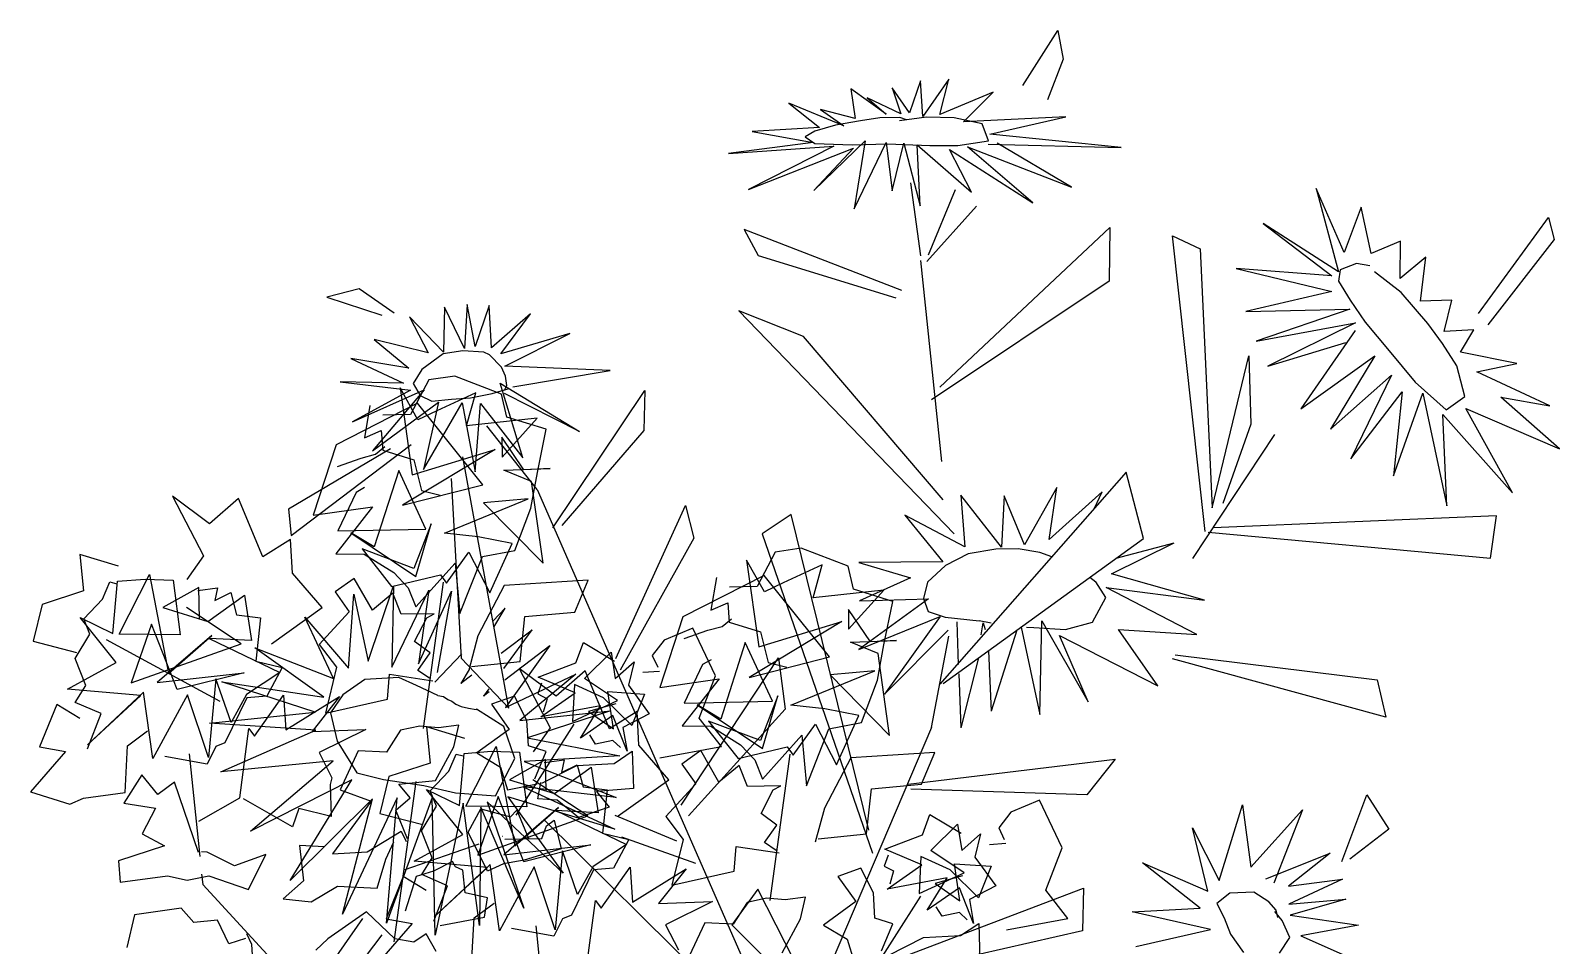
# Model space of a CAD drawing. Extents: x 83.79 to 84.7, y 88.08 to 89.17.
# Drawn here: x 83.844 to 84.619, y 88.701 to 89.166 of the extents above; entities that cross this region are included whole.
import ezdxf

# ---------------------------------------------------------------- set-up
doc = ezdxf.new("R2010")
doc.units = 0
doc.header["$LTSCALE"] = 0.02
doc.header["$MEASUREMENT"] = 0
doc.layers.get('0').update_dxf_attribs({"color": 3, "linetype": 'CONTINUOUS'})

msp = doc.modelspace()

# ---------------------------------------------------------------- linework, layer by layer
for p, q in [((84.34672, 89.1377), (84.36446, 89.16551)), ((84.36446, 89.16551), (84.36722, 89.15106)), ((84.36722, 89.15106), (84.35922, 89.13029)), ((84.29888, 89.05174), (84.31255, 89.08497)), ((84.32316, 89.07648), (84.29801, 89.04831)), ((84.57776, 89.02194), (84.61323, 89.0707)), ((84.61323, 89.0707), (84.61614, 89.05951)), ((84.28536, 89.03368), (84.20539, 89.06456)), ((84.30455, 88.98456), (84.39077, 89.06564)), ((84.43919, 88.91143), (84.42262, 89.06131)), ((84.43658, 89.05481), (84.44268, 88.92335)), ((84.61614, 89.05951), (84.58256, 89.01616)), ((84.21252, 89.05138), (84.28231, 89.02989)), ((84.29481, 89.04885), (84.30543, 88.947)), ((84.39048, 89.03838), (84.30048, 88.97824)), ((84.01027, 89.03458), (83.99384, 89.03025)), ((83.99384, 89.03025), (84.02161, 89.02122)), ((84.028, 89.02212), (84.01027, 89.03458)), ((84.23558, 89.0103), (84.2027, 89.02335)), ((84.2027, 89.02335), (84.31194, 88.91019)), ((84.30635, 88.92743), (84.23558, 89.0103)), ((84.44268, 88.92335), (84.46129, 89.00045)), ((84.10841, 88.91323), (84.15508, 88.98294)), ((84.15508, 88.98294), (84.1545, 88.96271)), ((84.1545, 88.96271), (84.11292, 88.9145)), ((84.47438, 88.96055), (84.4328, 88.8977)), ((84.46231, 88.96578), (84.44806, 88.92569)), ((84.02611, 88.95332), (83.97435, 88.9228)), ((83.97566, 88.90944), (84.03658, 88.95549)), ((84.3991, 88.94156), (84.30471, 88.83391)), ((84.40788, 88.90791), (84.3991, 88.94156)), ((83.91559, 88.9293), (83.93129, 88.89908)), ((83.93433, 88.91525), (83.91559, 88.9293)), ((84.10041, 88.93274), (84.22575, 88.64651)), ((83.94905, 88.92809), (83.93433, 88.91525)), ((83.96134, 88.89863), (83.94905, 88.92809)), ((83.97435, 88.9228), (83.97566, 88.90944)), ((84.1404, 88.84696), (84.17573, 88.92461)), ((84.17573, 88.92461), (84.17995, 88.90799)), ((84.26864, 88.75992), (84.22924, 88.92009)), ((84.58692, 88.91937), (84.44326, 88.91323)), ((83.97545, 88.90739), (83.96134, 88.89863)), ((83.9763, 88.89032), (83.97545, 88.90739)), ((84.17995, 88.90799), (84.14258, 88.841)), ((84.21455, 88.91016), (84.27053, 88.74818)), ((84.30635, 88.83427), (84.40788, 88.90791)), ((84.44065, 88.91106), (84.58386, 88.89788)), ((83.86863, 88.89968), (83.87046, 88.88125)), ((83.8881, 88.89379), (83.86863, 88.89968)), ((83.93129, 88.89908), (83.92277, 88.88699)), ((83.99151, 88.87279), (83.9763, 88.89032)), ((84.01688, 88.87155), (84.00769, 88.88757)), ((84.04279, 88.81155), (84.05301, 88.88576)), ((84.08373, 88.88397), (84.07035, 88.85843)), ((84.12632, 88.88669), (84.08373, 88.88397)), ((84.11962, 88.87052), (84.12632, 88.88669)), ((83.84953, 88.87445), (83.84491, 88.85571)), ((83.87046, 88.88125), (83.84953, 88.87445)), ((83.99808, 88.88077), (84.0052, 88.87064)), ((84.02722, 88.88009), (84.01688, 88.87155)), ((84.03142, 88.86944), (84.02722, 88.88009)), ((83.96572, 88.8545), (83.99151, 88.87279)), ((84.0052, 88.87064), (83.98999, 88.8541)), ((84.04821, 88.86966), (84.03142, 88.86944)), ((84.03829, 88.85569), (84.04444, 88.86762)), ((84.04444, 88.86762), (84.04821, 88.86966)), ((84.09176, 88.84544), (84.0942, 88.86825)), ((84.0942, 88.86825), (84.11962, 88.87052)), ((84.17936, 88.86236), (84.16488, 88.85632)), ((84.19092, 88.83819), (84.17936, 88.86236)), ((83.84491, 88.85571), (83.86681, 88.85012)), ((83.88188, 88.85671), (83.9396, 88.82529)), ((83.98999, 88.8541), (83.99869, 88.84254)), ((84.0462, 88.84979), (84.03829, 88.85569)), ((84.07035, 88.85843), (84.06573, 88.84106)), ((84.16488, 88.85632), (84.1588, 88.84846)), ((84.03999, 88.84088), (84.0462, 88.84979)), ((84.06719, 88.84287), (84.09176, 88.84544)), ((84.1588, 88.84846), (84.1616, 88.84257)), ((84.17355, 88.77256), (84.22284, 88.84732)), ((84.53079, 88.81716), (84.42262, 88.84678)), ((84.42393, 88.84894), (84.52643, 88.83612)), ((83.99869, 88.84254), (83.99309, 88.81934)), ((84.0246, 88.82637), (84.02558, 88.83899)), ((84.02558, 88.83899), (84.04748, 88.83574)), ((84.0459, 88.83695), (84.03999, 88.84088)), ((84.09132, 88.842), (84.10702, 88.81178)), ((84.11006, 88.82795), (84.09132, 88.842)), ((84.12478, 88.84079), (84.11006, 88.82795)), ((84.13707, 88.81133), (84.12478, 88.84079)), ((84.16245, 88.84045), (84.15405, 88.83985)), ((84.18265, 88.81673), (84.19092, 88.83819)), ((83.97186, 88.82841), (83.97308, 88.81073)), ((83.97308, 88.81073), (84.00021, 88.82766)), ((84.00021, 88.82766), (83.98628, 88.80998)), ((84.0889, 88.82796), (84.07722, 88.8238)), ((84.09523, 88.81549), (84.0889, 88.82796)), ((83.85683, 88.82368), (83.84807, 88.80222)), ((83.86851, 88.81658), (83.85683, 88.82368)), ((83.99309, 88.81934), (84.0246, 88.82637)), ((84.07722, 88.8238), (84.08629, 88.81096)), ((84.15118, 88.82009), (84.13707, 88.81133)), ((84.15203, 88.80302), (84.15118, 88.82009)), ((84.22618, 88.82132), (84.17718, 88.76714)), ((84.04103, 88.8127), (84.03123, 88.81058)), ((84.05046, 88.81187), (84.04103, 88.8127)), ((84.04436, 88.81238), (84.04619, 88.79395)), ((84.06383, 88.80649), (84.04436, 88.81238)), ((84.0608, 88.81322), (84.05046, 88.81187)), ((84.05824, 88.80219), (84.0608, 88.81322)), ((84.0898, 88.7675), (84.11926, 88.81375)), ((84.09602, 88.80265), (84.09523, 88.81549)), ((84.19384, 88.80237), (84.18265, 88.81673)), ((83.9496, 88.77628), (83.95422, 88.81149)), ((83.95422, 88.81149), (83.95714, 88.80763)), ((83.98628, 88.80998), (84.01359, 88.81096)), ((84.01359, 88.81096), (83.98987, 88.79925)), ((84.03123, 88.81058), (84.02406, 88.79955)), ((84.08629, 88.81096), (84.06992, 88.7991)), ((84.10702, 88.81178), (84.0985, 88.79969)), ((84.30048, 88.81192), (84.24247, 88.67594)), ((83.86133, 88.7998), (83.84357, 88.7794)), ((83.84807, 88.80222), (83.86133, 88.7998)), ((83.8915, 88.7791), (83.89272, 88.80267)), ((83.93317, 88.79337), (83.91165, 88.79736)), ((83.92404, 88.79872), (83.92941, 88.74648)), ((83.98987, 88.79925), (83.99638, 88.78648)), ((84.00976, 88.80015), (84.00052, 88.78044)), ((84.02406, 88.79955), (84.00976, 88.80015)), ((84.04888, 88.78504), (84.05824, 88.80219)), ((84.06992, 88.7991), (84.08185, 88.79192)), ((84.10502, 88.79978), (84.09602, 88.80265)), ((84.09931, 88.78603), (84.10502, 88.79978)), ((84.13945, 88.79373), (84.14864, 88.79993)), ((84.14864, 88.79993), (84.14925, 88.78104)), ((84.16724, 88.78549), (84.15203, 88.80302)), ((84.16269, 88.79663), (84.19384, 88.80237)), ((84.19261, 88.78425), (84.18342, 88.80027)), ((84.21852, 88.72425), (84.22874, 88.79846)), ((84.25946, 88.79667), (84.24608, 88.77113)), ((84.30205, 88.79939), (84.25946, 88.79667)), ((84.29535, 88.78322), (84.30205, 88.79939)), ((84.04619, 88.79395), (84.02526, 88.78715)), ((84.08185, 88.79192), (84.08544, 88.78036)), ((84.10277, 88.78368), (84.1206, 88.79275)), ((84.1206, 88.79275), (84.13945, 88.79373)), ((84.17381, 88.79347), (84.18093, 88.78334)), ((84.20295, 88.79279), (84.19261, 88.78425)), ((84.20715, 88.78214), (84.20295, 88.79279)), ((84.28856, 88.78321), (84.39354, 88.79585)), ((83.90002, 88.78792), (83.89083, 88.77364)), ((83.90811, 88.77802), (83.90002, 88.78792)), ((83.91663, 88.78421), (83.90811, 88.77802)), ((83.92873, 88.74855), (83.91663, 88.78421)), ((83.99638, 88.78648), (83.99547, 88.78316)), ((83.99547, 88.78316), (83.99595, 88.76684)), ((84.02526, 88.78715), (84.02064, 88.76841)), ((84.02787, 88.70323), (84.03908, 88.78464)), ((84.03038, 88.78331), (84.04888, 88.78504)), ((84.0361, 88.77628), (84.03038, 88.78331)), ((84.08544, 88.78036), (84.1004, 88.78338)), ((84.10077, 88.77575), (84.10223, 88.78414)), ((84.14925, 88.78104), (84.13057, 88.77945)), ((84.14145, 88.7672), (84.16724, 88.78549)), ((84.18093, 88.78334), (84.16572, 88.7668)), ((84.22394, 88.78236), (84.20715, 88.78214)), ((84.22016, 88.78032), (84.22394, 88.78236)), ((84.26993, 88.78095), (84.29535, 88.78322)), ((83.84357, 88.7794), (83.86352, 88.77306)), ((83.86352, 88.77306), (83.87046, 88.77623)), ((83.87046, 88.77623), (83.8915, 88.7791)), ((83.89083, 88.77364), (83.9069, 88.77107)), ((83.92892, 88.76457), (83.9496, 88.77628)), ((83.97643, 88.76162), (83.95155, 88.77575)), ((84.01627, 88.77462), (83.99662, 88.74787)), ((84.00052, 88.78044), (84.01627, 88.77462)), ((84.0288, 88.77008), (84.0361, 88.77628)), ((84.11056, 88.77515), (84.10077, 88.77575)), ((84.12145, 88.76631), (84.11056, 88.77515)), ((84.13057, 88.77945), (84.1369, 88.7716)), ((84.21402, 88.76839), (84.22016, 88.78032)), ((84.26749, 88.75814), (84.26993, 88.78095)), ((84.37914, 88.77779), (84.28987, 88.78068)), ((84.35509, 88.77506), (84.34061, 88.76902)), ((84.36665, 88.75089), (84.35509, 88.77506)), ((84.5084, 88.74402), (84.5212, 88.77779)), ((84.5212, 88.77779), (84.53225, 88.76046)), ((83.9069, 88.77107), (83.90014, 88.758)), ((83.97953, 88.77084), (83.97643, 88.76162)), ((83.99595, 88.76684), (83.97953, 88.77084)), ((84.02064, 88.76841), (84.04254, 88.76282)), ((84.03464, 88.75558), (84.0288, 88.77008)), ((84.06554, 88.75883), (84.07187, 88.77069)), ((84.07187, 88.77069), (84.08696, 88.76668)), ((84.08696, 88.76668), (84.09012, 88.77008)), ((84.09012, 88.77008), (84.09626, 88.75535)), ((84.1369, 88.7716), (84.12145, 88.76631)), ((84.17122, 88.75432), (84.13996, 88.76732)), ((84.16572, 88.7668), (84.17442, 88.75524)), ((84.22193, 88.76249), (84.21402, 88.76839)), ((84.24608, 88.77113), (84.24146, 88.75376)), ((84.34061, 88.76902), (84.33453, 88.76116)), ((83.90014, 88.758), (83.91152, 88.75195)), ((84.01432, 88.74893), (84.03142, 88.75936)), ((84.03142, 88.75936), (84.03403, 88.75422)), ((84.07522, 88.73918), (84.06554, 88.75883)), ((84.10283, 88.75565), (84.10521, 88.76215)), ((84.10419, 88.76497), (84.21731, 88.65319)), ((84.10521, 88.76215), (84.10904, 88.76495)), ((84.10904, 88.76495), (84.11269, 88.75037)), ((84.21572, 88.75358), (84.22193, 88.76249)), ((84.24292, 88.75557), (84.26749, 88.75814)), ((84.33453, 88.76116), (84.33733, 88.75527)), ((84.53225, 88.76046), (84.51247, 88.74529)), ((83.91152, 88.75195), (83.8881, 88.7444)), ((83.97995, 88.7521), (83.98202, 88.7342)), ((83.99261, 88.75142), (83.97995, 88.7521)), ((84.02375, 88.74515), (84.02783, 88.75407)), ((84.0709, 88.75274), (84.03276, 88.73956)), ((84.08292, 88.75689), (84.08306, 88.75694)), ((84.0841, 88.75543), (84.10283, 88.75565)), ((84.11269, 88.75037), (84.09383, 88.74477)), ((84.18096, 88.74294), (84.14345, 88.75631)), ((84.17442, 88.75524), (84.16882, 88.73205)), ((84.20033, 88.73907), (84.20131, 88.75169)), ((84.20131, 88.75169), (84.22321, 88.74844)), ((84.22163, 88.74965), (84.21572, 88.75358)), ((84.33818, 88.75315), (84.32978, 88.75255)), ((84.35838, 88.72943), (84.36665, 88.75089)), ((83.8881, 88.7444), (83.88901, 88.73352)), ((83.93305, 88.7487), (83.93025, 88.74893)), ((83.94704, 88.74175), (83.93305, 88.7487)), ((83.96286, 88.74757), (83.94704, 88.74175)), ((83.95404, 88.72989), (83.96286, 88.74757)), ((83.99662, 88.74787), (84.01432, 88.74893)), ((84.01931, 88.73042), (84.02375, 88.74515)), ((84.05751, 88.74409), (84.04796, 88.73911)), ((84.05897, 88.74137), (84.05751, 88.74409)), ((84.08331, 88.74289), (84.07522, 88.73918)), ((84.09383, 88.74477), (84.08331, 88.74289)), ((83.88901, 88.73352), (83.91298, 88.73669)), ((83.91298, 88.73669), (83.92295, 88.73457)), ((83.92295, 88.73457), (83.93403, 88.73684)), ((83.93032, 88.73765), (83.93086, 88.73238)), ((83.93403, 88.73684), (83.95404, 88.72989)), ((84.03256, 88.73638), (84.0238, 88.71492)), ((84.04424, 88.72928), (84.03256, 88.73638)), ((84.03902, 88.73646), (84.03349, 88.71878)), ((84.04796, 88.73911), (84.03902, 88.73646)), ((84.06269, 88.73956), (84.05897, 88.74137)), ((84.06396, 88.72808), (84.06269, 88.73956)), ((84.14759, 88.74111), (84.14881, 88.72343)), ((84.14881, 88.72343), (84.17594, 88.74036)), ((84.17594, 88.74036), (84.16201, 88.72268)), ((84.16882, 88.73205), (84.20033, 88.73907)), ((84.26463, 88.74066), (84.25295, 88.7365)), ((84.25295, 88.7365), (84.26202, 88.72366)), ((84.27096, 88.72819), (84.26463, 88.74066)), ((83.93086, 88.73238), (84.02004, 88.63537)), ((83.98202, 88.7342), (83.97162, 88.72513)), ((83.98592, 88.72354), (83.99924, 88.73148)), ((83.99924, 88.73148), (84.01931, 88.73042)), ((84.07528, 88.72558), (84.06396, 88.72808)), ((84.21237, 88.72994), (84.19914, 88.71188)), ((84.24887, 88.65843), (84.21237, 88.72994)), ((84.24436, 88.67992), (84.37754, 88.73048)), ((84.27175, 88.71535), (84.27096, 88.72819)), ((84.36957, 88.71507), (84.35838, 88.72943)), ((83.91997, 88.7203), (83.89625, 88.71705)), ((83.92642, 88.71304), (83.91997, 88.7203)), ((83.97162, 88.72513), (83.98592, 88.72354)), ((84.07376, 88.71576), (84.07528, 88.72558)), ((84.12533, 88.68898), (84.12995, 88.72419)), ((84.12995, 88.72419), (84.13287, 88.72033)), ((84.16201, 88.72268), (84.18932, 88.72366)), ((84.18932, 88.72366), (84.1656, 88.71195)), ((84.20696, 88.72328), (84.19979, 88.71225)), ((84.21676, 88.7254), (84.20696, 88.72328)), ((84.22619, 88.72457), (84.21676, 88.7254)), ((84.23653, 88.72593), (84.22619, 88.72457)), ((84.23397, 88.71489), (84.23653, 88.72593)), ((84.26202, 88.72366), (84.24565, 88.7118)), ((84.26552, 88.6802), (84.29499, 88.72645)), ((83.89625, 88.71705), (83.89242, 88.70035)), ((83.93834, 88.71433), (83.92642, 88.71304)), ((83.94412, 88.70231), (83.93834, 88.71433)), ((83.97217, 88.65771), (84.01201, 88.71513)), ((84.01384, 88.71848), (83.99437, 88.70473)), ((84.02832, 88.70481), (84.01384, 88.71848)), ((84.03706, 88.7125), (84.0193, 88.69211)), ((84.0238, 88.71492), (84.03706, 88.7125)), ((84.05125, 88.71153), (84.07376, 88.71576)), ((84.06723, 88.6918), (84.06845, 88.71537)), ((84.09977, 88.71142), (84.10514, 88.65918)), ((84.1656, 88.71195), (84.17211, 88.69918)), ((84.18549, 88.71285), (84.17624, 88.69314)), ((84.19979, 88.71225), (84.18549, 88.71285)), ((84.19914, 88.71188), (84.24538, 88.66583)), ((84.22461, 88.69774), (84.23397, 88.71489)), ((84.24565, 88.7118), (84.25758, 88.70462)), ((84.28075, 88.71248), (84.27175, 88.71535)), ((84.27503, 88.69873), (84.28075, 88.71248)), ((84.31518, 88.70643), (84.32437, 88.71263)), ((84.32437, 88.71263), (84.32498, 88.69374)), ((84.33842, 88.70933), (84.36957, 88.71507)), ((83.95258, 88.70503), (83.94412, 88.70231)), ((83.95574, 88.70186), (83.95331, 88.70738)), ((84.02161, 88.70682), (83.98308, 88.65608)), ((83.99437, 88.70473), (83.98829, 88.69899)), ((84.03799, 88.70307), (84.02832, 88.70481)), ((84.04413, 88.70738), (84.03799, 88.70307)), ((84.04918, 88.69839), (84.04413, 88.70738)), ((84.1089, 88.70607), (84.08738, 88.71006)), ((84.37696, 88.70881), (84.24872, 88.67974)), ((84.25758, 88.70462), (84.26117, 88.69306)), ((84.2785, 88.69638), (84.29633, 88.70545)), ((84.29633, 88.70545), (84.31518, 88.70643)), ((83.95659, 88.68849), (83.95574, 88.70186))]:
    msp.add_line(p, q)
at = {"color": 6, "linetype": 'Continuous'}
for p, q in [((84.29478, 89.14007), (84.2893, 89.12379)), ((84.29596, 89.12192), (84.29478, 89.14007)), ((84.30918, 89.14087), (84.29596, 89.12192)), ((84.30456, 89.12285), (84.30918, 89.14087)), ((84.27747, 89.12312), (84.25942, 89.13594)), ((84.25942, 89.13594), (84.26178, 89.12085)), ((84.28478, 89.12326), (84.2678, 89.1314)), ((84.2678, 89.1314), (84.27747, 89.12312)), ((84.2893, 89.12379), (84.28038, 89.13647)), ((84.28038, 89.13647), (84.28478, 89.12326)), ((84.33175, 89.13433), (84.30456, 89.12285)), ((84.3167, 89.11925), (84.33175, 89.13433)), ((84.25598, 89.11711), (84.22803, 89.1286)), ((84.22803, 89.1286), (84.24362, 89.11631)), ((84.26178, 89.12085), (84.24416, 89.12539)), ((84.24416, 89.12539), (84.25598, 89.11711)), ((84.24362, 89.11631), (84.20944, 89.11431)), ((84.3685, 89.12179), (84.3167, 89.11925)), ((84.32992, 89.11298), (84.3685, 89.12179)), ((84.24039, 89.10871), (84.19751, 89.10323)), ((84.19751, 89.10323), (84.25082, 89.10684)), ((84.25082, 89.10684), (84.20761, 89.08495)), ((84.20944, 89.11431), (84.24039, 89.10871)), ((84.24072, 89.08441), (84.26683, 89.10951)), ((84.26683, 89.10951), (84.26124, 89.07507)), ((84.26124, 89.07507), (84.27747, 89.10871)), ((84.27747, 89.10871), (84.28048, 89.08428)), ((84.28048, 89.08428), (84.28639, 89.10831)), ((84.28639, 89.10831), (84.29467, 89.07667)), ((84.29467, 89.07667), (84.29316, 89.1075)), ((84.29316, 89.1075), (84.32068, 89.08348)), ((84.32906, 89.10791), (84.39666, 89.10617)), ((84.39666, 89.10617), (84.32992, 89.11298)), ((84.37141, 89.08615), (84.33368, 89.10844)), ((84.20761, 89.08495), (84.26092, 89.1059)), ((84.26092, 89.1059), (84.24072, 89.08441)), ((84.32068, 89.08348), (84.3095, 89.1051)), ((84.3095, 89.1051), (84.35174, 89.07814)), ((84.35174, 89.07814), (84.31874, 89.10657)), ((84.31874, 89.10657), (84.37141, 89.08615)), ((84.50962, 89.05291), (84.49543, 89.08535)), ((84.49543, 89.08535), (84.50672, 89.04317)), ((84.51822, 89.07587), (84.50962, 89.05291)), ((84.52327, 89.05238), (84.51822, 89.07587)), ((84.50672, 89.04317), (84.46867, 89.06759)), ((84.46867, 89.06759), (84.50338, 89.04116)), ((84.53831, 89.05865), (84.52327, 89.05238)), ((84.53799, 89.0397), (84.53831, 89.05865)), ((84.50338, 89.04116), (84.45491, 89.0449)), ((84.45491, 89.0449), (84.50349, 89.03316)), ((84.5511, 89.05051), (84.53799, 89.0397)), ((84.54842, 89.02822), (84.5511, 89.05051)), ((84.50349, 89.03316), (84.45986, 89.02301)), ((84.0535, 89.02515), (84.05296, 89.00232)), ((84.0636, 89.00419), (84.0535, 89.02515)), ((84.06489, 89.02661), (84.0636, 89.00419)), ((84.06908, 89.00526), (84.06489, 89.02661)), ((84.07607, 89.02608), (84.06908, 89.00526)), ((84.07736, 89.00459), (84.07607, 89.02608)), ((84.09713, 89.02181), (84.07736, 89.00459)), ((84.08208, 89.00152), (84.09713, 89.02181)), ((84.45986, 89.02301), (84.51252, 89.02421)), ((84.51252, 89.02421), (84.46512, 89.00793)), ((84.56422, 89.02875), (84.54842, 89.02822)), ((84.56045, 89.01287), (84.56422, 89.02875)), ((84.05296, 89.00232), (84.03576, 89.02034)), ((84.03576, 89.02034), (84.04522, 89.00205)), ((84.46512, 89.00793), (84.51542, 89.01727)), ((84.51542, 89.01727), (84.47093, 88.99525)), ((84.57539, 89.01367), (84.56045, 89.01287)), ((84.04522, 89.00205), (84.01781, 89.00873)), ((84.01781, 89.00873), (84.03544, 88.99418)), ((84.11701, 89.01193), (84.08208, 89.00152)), ((84.08413, 88.99525), (84.11701, 89.01193)), ((84.47093, 88.99525), (84.51048, 89.00726)), ((84.51531, 89.0134), (84.48769, 88.97362)), ((84.03544, 88.99418), (84.00599, 88.99912)), ((84.00599, 88.99912), (84.03275, 88.9867)), ((84.48769, 88.97362), (84.5252, 89.00059)), ((84.5252, 89.00059), (84.50274, 88.96334)), ((84.59721, 88.99671), (84.56862, 89.00232)), ((84.13743, 88.99311), (84.08413, 88.99525)), ((84.0881, 88.98483), (84.13743, 88.99311)), ((84.50274, 88.96334), (84.53359, 88.99071)), ((84.5769, 88.99244), (84.59721, 88.99671)), ((84.61387, 88.97509), (84.5769, 88.99244)), ((84.03275, 88.9867), (84.00051, 88.98737)), ((84.00051, 88.98737), (84.03619, 88.9831)), ((84.00685, 88.96708), (84.04318, 88.98323)), ((84.03619, 88.9831), (84.00685, 88.96708)), ((84.04318, 88.98323), (84.01696, 88.95226)), ((84.09315, 88.94879), (84.08165, 88.9867)), ((84.08165, 88.9867), (84.12196, 88.96214)), ((84.01696, 88.95226), (84.05038, 88.97709)), ((84.05038, 88.97709), (84.04275, 88.94292)), ((84.04275, 88.94292), (84.06242, 88.97669)), ((84.06242, 88.97669), (84.06908, 88.94172)), ((84.06908, 88.94172), (84.07166, 88.97629)), ((84.07166, 88.97629), (84.09315, 88.94879)), ((84.12196, 88.96214), (84.08391, 88.98136)), ((84.51306, 88.94826), (84.53907, 88.9823)), ((84.53907, 88.9823), (84.53466, 88.93958)), ((84.53466, 88.93958), (84.5496, 88.9815)), ((84.5496, 88.9815), (84.56174, 88.9245)), ((84.61881, 88.95333), (84.58915, 88.9795)), ((84.58915, 88.9795), (84.61387, 88.97509)), ((84.56174, 88.9245), (84.5597, 88.97069)), ((84.5597, 88.97069), (84.59506, 88.93104)), ((84.59506, 88.93104), (84.57142, 88.97376)), ((84.57142, 88.97376), (84.61881, 88.95333)), ((84.10041, 88.93274), (84.07497, 88.96506)), ((84.33583, 88.90354), (84.3153, 88.92984)), ((84.3153, 88.92984), (84.31724, 88.90368)), ((84.33723, 88.92957), (84.33583, 88.90354)), ((84.34755, 88.90461), (84.33723, 88.92957)), ((84.36399, 88.93371), (84.34755, 88.90461)), ((84.36012, 88.90728), (84.36399, 88.93371)), ((84.38688, 88.93158), (84.36012, 88.90728)), ((84.38299, 88.92318), (84.38688, 88.93158)), ((84.31724, 88.90368), (84.28682, 88.91969)), ((84.28682, 88.91969), (84.30617, 88.89607)), ((84.39161, 88.88993), (84.42353, 88.90568)), ((84.39402, 88.89786), (84.42353, 88.90568)), ((84.30617, 88.89607), (84.26361, 88.89567)), ((84.26361, 88.89567), (84.28973, 88.88793)), ((84.43879, 88.87658), (84.39161, 88.88993)), ((84.01477, 88.84569), (84.02757, 88.8838)), ((84.02757, 88.8838), (84.0267, 88.84262)), ((84.28973, 88.88793), (84.26382, 88.87618)), ((84.43503, 88.85909), (84.38892, 88.88299)), ((84.38892, 88.88299), (84.43879, 88.87658)), ((84.00474, 88.84208), (84.0075, 88.87964)), ((84.0075, 88.87964), (84.01477, 88.84569)), ((84.0267, 88.84262), (84.0456, 88.88163)), ((84.0456, 88.88163), (84.04022, 88.84425)), ((84.04022, 88.84425), (84.05708, 88.88109)), ((84.05708, 88.88109), (84.04981, 88.83991)), ((84.29897, 88.87725), (84.26361, 88.85162)), ((84.26382, 88.87618), (84.29897, 88.87725)), ((83.99718, 88.83685), (83.98264, 88.86791)), ((83.98264, 88.86791), (84.00474, 88.84208)), ((84.07809, 88.86611), (84.08427, 88.8726)), ((84.07851, 88.86281), (84.08427, 88.8726)), ((84.26361, 88.85162), (84.30477, 88.8683)), ((84.30477, 88.8683), (84.27661, 88.82893)), ((84.08225, 88.84977), (84.09794, 88.86159)), ((84.08358, 88.84197), (84.09794, 88.86159)), ((84.27661, 88.82893), (84.30886, 88.86136)), ((84.3437, 88.86136), (84.33067, 88.82025)), ((84.34584, 88.86291), (84.35528, 88.81852)), ((84.35528, 88.81852), (84.35636, 88.86604)), ((84.35636, 88.86604), (84.37979, 88.82506)), ((84.37979, 88.82506), (84.36528, 88.85869)), ((84.36528, 88.85869), (84.41526, 88.8332)), ((84.41526, 88.8332), (84.39516, 88.86176)), ((84.39516, 88.86176), (84.43503, 88.85909)), ((83.99224, 88.82746), (83.95734, 88.85237)), ((83.95734, 88.85237), (83.99718, 88.83685)), ((84.08413, 88.8362), (84.10681, 88.85364)), ((84.10681, 88.85364), (84.08442, 88.82222)), ((84.30048, 88.81192), (84.30921, 88.85834)), ((84.32934, 88.85095), (84.33067, 88.82025)), ((84.32426, 88.84726), (84.3153, 88.81184)), ((84.06591, 88.84141), (84.06174, 88.83432)), ((84.06739, 88.83858), (84.06174, 88.83432)), ((84.08442, 88.82222), (84.12004, 88.83901)), ((84.12004, 88.83901), (84.09169, 88.81554)), ((84.31432, 88.83917), (84.3153, 88.81184)), ((83.98787, 88.81969), (83.94062, 88.83522)), ((83.94062, 88.83522), (83.99224, 88.82746)), ((84.07617, 88.83008), (84.07322, 88.82782)), ((84.09169, 88.81554), (84.13763, 88.82041)), ((84.13763, 88.82041), (84.09561, 88.80669)), ((83.93422, 88.81427), (83.98787, 88.81969)), ((83.98817, 88.81066), (83.93422, 88.81427)), ((83.94004, 88.78953), (83.98817, 88.81066)), ((84.09561, 88.80669), (84.14243, 88.79766)), ((84.14243, 88.79766), (84.09387, 88.79477)), ((83.99703, 88.79513), (83.94004, 88.78953)), ((83.95516, 88.75937), (83.99703, 88.79513)), ((84.09387, 88.79477), (84.14054, 88.77653)), ((84.00649, 88.78538), (83.95516, 88.75937)), ((84.14054, 88.77653), (84.09343, 88.78195)), ((84.09343, 88.78195), (84.13982, 88.76046)), ((84.02946, 88.77635), (84.00169, 88.7173)), ((84.00169, 88.7173), (84.01696, 88.77581)), ((84.0472, 88.77653), (84.02408, 88.71278)), ((84.02408, 88.71278), (84.02946, 88.77635)), ((84.04865, 88.70664), (84.0472, 88.77653)), ((84.0629, 88.77364), (84.04865, 88.70664)), ((84.07119, 88.71152), (84.0629, 88.77364)), ((84.11364, 88.73807), (84.07511, 88.77436)), ((84.07511, 88.77436), (84.09372, 88.72037)), ((84.13982, 88.76046), (84.08558, 88.77689)), ((84.08558, 88.77689), (84.11364, 88.73807)), ((84.07192, 88.77165), (84.07119, 88.71152)), ((84.09372, 88.72037), (84.07192, 88.77165)), ((84.44632, 88.73445), (84.45809, 88.77274)), ((84.45809, 88.77274), (84.46231, 88.74114)), ((84.46231, 88.74114), (84.48848, 88.77021)), ((84.48848, 88.77021), (84.47394, 88.73301)), ((84.4405, 88.72904), (84.4328, 88.76118)), ((84.4328, 88.76118), (84.44632, 88.73445)), ((84.43658, 88.72037), (84.40735, 88.7433)), ((84.40735, 88.7433), (84.4405, 88.72904)), ((84.46987, 88.73518), (84.50259, 88.74818)), ((84.50259, 88.74818), (84.48136, 88.73157)), ((84.48136, 88.73157), (84.50884, 88.735)), ((84.50884, 88.735), (84.48165, 88.72235)), ((84.40212, 88.71856), (84.43658, 88.72037)), ((84.48165, 88.72235), (84.51058, 88.72488)), ((84.51058, 88.72488), (84.48223, 88.71676)), ((84.44196, 88.70953), (84.40212, 88.71856)), ((84.48223, 88.71676), (84.51698, 88.7117)), ((84.51698, 88.7117), (84.48761, 88.70628)), ((84.40401, 88.70087), (84.44196, 88.70953)), ((84.48761, 88.70628), (84.51785, 88.69292))]:
    msp.add_line(p, q, dxfattribs=at)
at = {"color": 2, "linetype": 'Continuous'}
for p, q in [((84.24125, 89.11445), (84.23631, 89.11164)), ((84.25168, 89.11752), (84.24125, 89.11445)), ((84.26436, 89.11965), (84.25168, 89.11752)), ((84.27425, 89.12125), (84.26436, 89.11965)), ((84.28435, 89.12139), (84.27425, 89.12125)), ((84.29789, 89.12152), (84.28424, 89.11979)), ((84.28768, 89.12019), (84.28435, 89.12139)), ((84.31197, 89.12125), (84.29789, 89.12152)), ((84.32616, 89.11818), (84.31197, 89.12125)), ((84.32928, 89.10964), (84.32616, 89.11818)), ((84.23631, 89.11164), (84.24125, 89.10817)), ((84.24125, 89.10817), (84.26017, 89.1075)), ((84.26017, 89.1075), (84.27812, 89.10804)), ((84.27812, 89.10804), (84.29961, 89.10724)), ((84.29961, 89.10724), (84.31369, 89.10724)), ((84.31369, 89.10724), (84.32928, 89.10964)), ((84.51585, 89.0473), (84.50758, 89.0441)), ((84.52273, 89.0461), (84.51585, 89.0473)), ((84.50758, 89.0441), (84.50682, 89.03836)), ((84.50682, 89.03836), (84.51263, 89.02875)), ((84.53853, 89.03262), (84.52509, 89.04317)), ((84.51263, 89.02875), (84.52026, 89.01767)), ((84.52026, 89.01767), (84.53251, 89.00299)), ((84.55959, 89.00686), (84.55207, 89.01687)), ((84.56679, 88.99551), (84.55959, 89.00686)), ((84.05274, 89.00152), (84.04189, 88.99351)), ((84.06274, 89.00299), (84.05274, 89.00152)), ((84.07338, 89.00232), (84.06274, 89.00299)), ((84.0823, 88.99471), (84.07628, 89.00099)), ((84.53251, 89.00299), (84.54562, 88.9871)), ((84.04189, 88.99351), (84.03759, 88.98644)), ((84.57088, 88.9799), (84.56679, 88.99551)), ((84.03759, 88.98644), (84.04114, 88.98043)), ((84.07757, 88.98136), (84.08617, 88.9839)), ((84.08391, 88.9831), (84.08499, 88.9855)), ((84.08499, 88.9855), (84.08434, 88.99017)), ((84.54562, 88.9871), (84.56131, 88.97309)), ((84.04114, 88.98043), (84.04705, 88.97749)), ((84.04705, 88.97749), (84.05704, 88.97856)), ((84.05704, 88.97856), (84.06661, 88.97923)), ((84.06661, 88.97923), (84.07757, 88.98136)), ((84.56131, 88.97309), (84.57088, 88.9799)), ((84.31896, 88.90007), (84.30757, 88.8942)), ((84.33304, 88.90248), (84.31896, 88.90007)), ((84.34443, 88.90261), (84.33304, 88.90248)), ((84.35528, 88.90074), (84.34443, 88.90261)), ((84.36136, 88.89852), (84.35528, 88.90074)), ((84.30757, 88.8942), (84.29832, 88.88579)), ((84.29832, 88.88579), (84.29628, 88.87738)), ((84.38882, 88.87792), (84.38366, 88.88592)), ((84.29628, 88.87738), (84.29865, 88.87084)), ((84.38205, 88.8655), (84.38882, 88.87792)), ((84.29865, 88.87084), (84.30735, 88.8679)), ((84.30735, 88.8679), (84.32455, 88.86604)), ((84.34852, 88.86296), (84.35238, 88.8627)), ((84.35238, 88.8627), (84.3684, 88.86163)), ((84.3684, 88.86163), (84.38205, 88.8655)), ((84.01309, 88.83632), (84.00191, 88.82857)), ((84.03028, 88.83738), (84.01309, 88.83632)), ((84.03931, 88.83338), (84.03028, 88.83738)), ((84.00191, 88.82857), (83.99567, 88.8195)), ((84.05005, 88.82831), (84.03931, 88.83338)), ((84.05005, 88.82831), (84.05299, 88.82771)), ((84.05299, 88.82771), (84.05507, 88.82624)), ((84.05507, 88.82624), (84.05714, 88.82529)), ((84.05714, 88.82529), (84.05919, 88.82378)), ((84.05919, 88.82378), (84.06197, 88.82267)), ((84.06197, 88.82267), (84.06571, 88.82184)), ((84.06571, 88.82184), (84.06958, 88.82108)), ((84.06958, 88.82108), (84.06962, 88.82137)), ((84.08359, 88.81256), (84.06962, 88.82137)), ((83.99567, 88.8195), (83.99911, 88.80508)), ((84.08918, 88.79627), (84.08359, 88.81256)), ((83.99911, 88.80508), (84.009, 88.78906)), ((84.009, 88.78906), (84.02254, 88.78559)), ((84.07929, 88.77732), (84.08918, 88.79627)), ((84.02254, 88.78559), (84.04296, 88.78266)), ((84.04296, 88.78266), (84.05908, 88.77892)), ((84.05908, 88.77892), (84.07929, 88.77732)), ((84.4517, 88.72795), (84.44515, 88.72272)), ((84.46391, 88.72849), (84.4517, 88.72795)), ((84.47147, 88.72362), (84.46391, 88.72849)), ((84.44515, 88.72272), (84.44879, 88.71549)), ((84.47525, 88.71929), (84.47147, 88.72362)), ((84.47598, 88.71567), (84.47525, 88.71929)), ((84.44879, 88.71549), (84.45199, 88.70719)), ((84.4783, 88.71405), (84.47452, 88.71874)), ((84.48208, 88.70556), (84.4783, 88.71405)), ((84.45199, 88.70719), (84.45868, 88.6978)), ((84.47685, 88.69761), (84.48208, 88.70556))]:
    msp.add_line(p, q, dxfattribs=at)
at = {"color": 86, "linetype": 'Continuous'}
for p, q in [((84.29496, 89.0512), (84.28987, 89.08822)), ((84.20539, 89.06456), (84.21252, 89.05138)), ((84.39077, 89.06564), (84.39048, 89.03838)), ((84.42262, 89.06131), (84.43658, 89.05481)), ((84.46129, 89.00045), (84.46231, 88.96578)), ((84.08616, 88.82186), (84.06275, 88.94935)), ((84.05679, 88.93833), (84.06188, 88.84714)), ((84.22924, 88.92009), (84.21455, 88.91016)), ((84.58386, 88.89788), (84.58692, 88.91937)), ((84.00769, 88.88757), (83.99808, 88.88077)), ((84.06188, 88.84714), (84.08616, 88.82186)), ((84.22284, 88.84732), (84.22618, 88.82132)), ((84.52643, 88.83612), (84.53079, 88.81716)), ((84.18342, 88.80027), (84.17381, 88.79347)), ((84.39354, 88.79585), (84.37914, 88.77779)), ((84.37754, 88.73048), (84.37696, 88.70881))]:
    msp.add_line(p, q, dxfattribs=at)
at = {"color": 50, "linetype": 'Continuous'}
for p, q in [((84.55207, 89.01687), (84.53853, 89.03262)), ((84.07628, 89.00099), (84.07338, 89.00232)), ((84.08434, 88.99017), (84.0823, 88.99471)), ((84.3807, 88.88819), (84.38366, 88.88592)), ((84.33074, 88.86499), (84.32455, 88.86604))]:
    msp.add_line(p, q, dxfattribs=at)
at = {"color": 221, "linetype": 'Continuous'}
for p, q in [((84.56862, 89.00232), (84.57539, 89.01367)), ((84.53359, 88.99071), (84.51306, 88.94826)), ((84.31415, 88.84392), (84.31337, 88.86563)), ((84.32561, 88.85893), (84.32669, 88.86508)), ((84.32669, 88.86508), (84.32765, 88.86168)), ((84.06218, 88.8494), (84.04851, 88.83504)), ((84.076, 88.83161), (84.07322, 88.82782)), ((83.97522, 88.73445), (84.00649, 88.78538)), ((84.01696, 88.77581), (83.97522, 88.73445))]:
    msp.add_line(p, q, dxfattribs=at)
at = {"color": 1, "linetype": 'Continuous'}
for p, q in [((84.03091, 88.98425), (84.03706, 88.94017)), ((84.03994, 88.96814), (84.03091, 88.98425)), ((84.04544, 88.98831), (84.03628, 88.97075)), ((84.05867, 88.99027), (84.04544, 88.98831)), ((84.08238, 88.98116), (84.05867, 88.99027)), ((84.03981, 88.97644), (83.99856, 88.95546)), ((84.01558, 88.9753), (84.01283, 88.95887)), ((84.07295, 88.93512), (84.03981, 88.97644)), ((84.06928, 88.98181), (84.0495, 88.9727)), ((84.0647, 88.96505), (84.06928, 88.98181)), ((84.08513, 88.96944), (84.08238, 88.98116)), ((84.03628, 88.97075), (84.02226, 88.97042)), ((84.0495, 88.9727), (84.03994, 88.96814)), ((84.10045, 88.96896), (84.0647, 88.96505)), ((84.08264, 88.94911), (84.10045, 88.96896)), ((84.10503, 88.96326), (84.08513, 88.96944)), ((84.01283, 88.95887), (84.02135, 88.96261)), ((84.02135, 88.96261), (84.02213, 88.95269)), ((84.10058, 88.94131), (84.10503, 88.96326)), ((83.99856, 88.95546), (83.9869, 88.91967)), ((84.01846, 88.95058), (84.02318, 88.95448)), ((84.02213, 88.95269), (84.03798, 88.94781)), ((84.07923, 88.95302), (84.03222, 88.92471)), ((84.03706, 88.94017), (84.07923, 88.95302)), ((84.08251, 88.9592), (84.08264, 88.94911)), ((84.09377, 88.94277), (84.08251, 88.9592)), ((83.99921, 88.9444), (84.01126, 88.94862)), ((84.01126, 88.94862), (84.01846, 88.95058)), ((84.03798, 88.94781), (84.04178, 88.9322)), ((84.03025, 88.94244), (84.01781, 88.90357)), ((84.044, 88.91268), (84.03025, 88.94244)), ((84.08355, 88.94261), (84.107, 88.94342)), ((84.09757, 88.93675), (84.08355, 88.94261)), ((84.107, 88.94342), (84.09377, 88.94277)), ((84.09731, 88.92325), (84.10058, 88.94131)), ((84.10346, 88.89527), (84.09757, 88.93675)), ((84.00864, 88.93122), (83.99934, 88.9117)), ((84.01296, 88.93366), (84.00864, 88.93122)), ((84.03222, 88.92471), (84.07295, 88.93512)), ((84.04178, 88.9322), (84.05134, 88.92992)), ((83.9869, 88.91967), (84.01702, 88.9239)), ((84.01702, 88.9239), (83.9983, 88.90015)), ((84.05343, 88.91056), (84.09587, 88.92797)), ((84.09587, 88.92797), (84.07321, 88.92601)), ((84.07321, 88.92601), (84.10346, 88.89527)), ((84.08919, 88.90178), (84.09731, 88.92325)), ((84.04675, 88.91528), (84.03798, 88.89267)), ((84.0389, 88.8886), (84.04675, 88.91528)), ((83.99934, 88.9117), (84.044, 88.91268)), ((84.00589, 88.91072), (84.0389, 88.8886)), ((84.01781, 88.90357), (84.00589, 88.91072)), ((84.07059, 88.90877), (84.05343, 88.91056)), ((84.08775, 88.90536), (84.07059, 88.90877)), ((84.07648, 88.88031), (84.08775, 88.90536)), ((83.9983, 88.90015), (84.0127, 88.89999)), ((84.01165, 88.90259), (84.02658, 88.88356)), ((84.03798, 88.89267), (84.01165, 88.90259)), ((84.0127, 88.89999), (84.02776, 88.89056)), ((84.05448, 88.88519), (84.06587, 88.90097)), ((84.06129, 88.86974), (84.07268, 88.89869)), ((84.06587, 88.90097), (84.07648, 88.88031)), ((84.07268, 88.89869), (84.08919, 88.90178)), ((84.22117, 88.90101), (84.212, 88.88345)), ((84.2344, 88.90297), (84.22117, 88.90101)), ((84.25811, 88.89386), (84.2344, 88.90297)), ((83.88855, 88.85932), (83.90387, 88.88958)), ((83.90387, 88.88958), (83.91343, 88.83932)), ((84.02776, 88.89056), (84.0351, 88.88291)), ((84.0389, 88.87315), (84.05893, 88.89543)), ((84.05893, 88.89543), (84.06129, 88.86974)), ((84.20664, 88.89695), (84.21279, 88.85287)), ((84.21567, 88.88084), (84.20664, 88.89695)), ((84.24501, 88.89451), (84.22523, 88.8854)), ((84.24043, 88.87775), (84.24501, 88.89451)), ((84.26086, 88.88214), (84.25811, 88.89386)), ((83.87998, 88.8771), (83.88371, 88.88583)), ((83.88371, 88.88583), (83.88727, 88.88486)), ((83.88527, 88.85965), (83.88763, 88.88616)), ((83.88763, 88.88616), (83.90164, 88.8873)), ((83.90164, 88.8873), (83.91579, 88.88681)), ((83.92888, 88.88307), (83.91068, 88.87283)), ((83.91579, 88.88681), (83.91945, 88.859)), ((83.92831, 88.88152), (83.93837, 88.88292)), ((83.92928, 88.86697), (83.92888, 88.88307)), ((83.93837, 88.88292), (83.93707, 88.87645)), ((84.02658, 88.88356), (84.05147, 88.88942)), ((84.0351, 88.88291), (84.0389, 88.87315)), ((84.05147, 88.88942), (84.05448, 88.88519)), ((84.21554, 88.88914), (84.17429, 88.86816)), ((84.19131, 88.888), (84.18856, 88.87157)), ((84.212, 88.88345), (84.19799, 88.88312)), ((84.24868, 88.84782), (84.21554, 88.88914)), ((84.22523, 88.8854), (84.21567, 88.88084)), ((84.28076, 88.87596), (84.26086, 88.88214)), ((83.87052, 88.86719), (83.87998, 88.8771)), ((83.93347, 88.86583), (83.95206, 88.87917)), ((83.93707, 88.87645), (83.94506, 88.88044)), ((83.94506, 88.88044), (83.94801, 88.86913)), ((83.95206, 88.87917), (83.9556, 88.85607)), ((84.18856, 88.87157), (84.19708, 88.87531)), ((84.19708, 88.87531), (84.19786, 88.86539)), ((84.27618, 88.88166), (84.24043, 88.87775)), ((84.25837, 88.86181), (84.27618, 88.88166)), ((84.27631, 88.85401), (84.28076, 88.87596)), ((83.86864, 88.86778), (83.88527, 88.85965)), ((83.88697, 88.84501), (83.86864, 88.86778)), ((83.87365, 88.85932), (83.87052, 88.86719)), ((83.91068, 88.87283), (83.93347, 88.86583)), ((83.95036, 88.85445), (83.9226, 88.87283)), ((83.94801, 88.86913), (83.96024, 88.86762)), ((83.96024, 88.86762), (83.95781, 88.84563)), ((84.17429, 88.86816), (84.16263, 88.83237)), ((84.19419, 88.86328), (84.19891, 88.86718)), ((84.25824, 88.8719), (84.25837, 88.86181)), ((84.2695, 88.85547), (84.25824, 88.8719)), ((83.8661, 88.84693), (83.87365, 88.85932)), ((83.91945, 88.859), (83.88855, 88.85932)), ((83.90492, 88.86437), (83.89457, 88.8346)), ((83.91788, 88.83119), (83.90492, 88.86437)), ((83.93556, 88.85867), (83.9078, 88.83476)), ((83.91343, 88.83932), (83.93556, 88.85867)), ((84.17494, 88.8571), (84.18699, 88.86132)), ((84.18699, 88.86132), (84.19419, 88.86328)), ((84.19786, 88.86539), (84.21371, 88.86051)), ((84.25496, 88.86572), (84.20795, 88.83741)), ((84.21279, 88.85287), (84.25496, 88.86572)), ((84.21371, 88.86051), (84.21751, 88.8449)), ((83.89457, 88.8346), (83.95036, 88.85445)), ((83.93412, 88.85721), (83.97001, 88.83997)), ((83.9556, 88.85607), (83.93412, 88.85721)), ((84.12009, 88.84485), (84.12389, 88.8551)), ((84.12389, 88.8551), (84.13974, 88.84566)), ((84.20598, 88.85514), (84.19354, 88.81627)), ((84.21973, 88.82538), (84.20598, 88.85514)), ((84.25928, 88.85531), (84.28273, 88.85612)), ((84.2733, 88.84945), (84.25928, 88.85531)), ((84.28273, 88.85612), (84.2695, 88.85547)), ((84.27304, 88.83595), (84.27631, 88.85401)), ((83.86235, 88.83151), (83.88697, 88.84501)), ((83.87157, 88.83324), (83.8661, 88.84693)), ((83.95781, 88.84563), (83.97117, 88.84251)), ((84.10097, 88.83753), (84.12009, 88.84485)), ((84.12442, 88.83688), (84.13791, 88.85022)), ((84.13791, 88.85022), (84.14, 88.83688)), ((84.14, 88.83688), (84.14956, 88.84534)), ((84.18437, 88.84392), (84.17507, 88.8244)), ((84.18869, 88.84636), (84.18437, 88.84392)), ((84.20795, 88.83741), (84.24868, 88.84782)), ((84.21751, 88.8449), (84.22707, 88.84262)), ((84.27919, 88.80797), (84.2733, 88.84945)), ((83.9078, 88.83476), (83.95193, 88.83981)), ((83.95193, 88.83981), (83.91788, 88.83119)), ((83.93753, 88.83671), (83.93386, 88.7967)), ((83.94525, 88.81459), (83.93753, 88.83671)), ((83.97001, 88.83997), (83.95311, 88.82875)), ((83.97117, 88.84251), (83.96345, 88.82796)), ((84.1197, 88.82956), (84.10097, 88.83753)), ((84.14118, 88.82565), (84.12442, 88.83688)), ((84.16263, 88.83237), (84.19275, 88.8366)), ((84.19275, 88.8366), (84.17402, 88.81285)), ((84.22916, 88.82326), (84.2716, 88.84067)), ((84.2716, 88.84067), (84.24894, 88.83871)), ((84.24894, 88.83871), (84.27919, 88.80797)), ((84.26492, 88.81448), (84.27304, 88.83595)), ((83.89955, 88.82826), (83.86235, 88.83151)), ((83.86619, 88.82473), (83.87157, 88.83324)), ((83.90086, 88.82988), (83.87244, 88.80321)), ((83.87244, 88.80321), (83.89955, 88.82826)), ((83.90557, 88.79621), (83.90086, 88.82988)), ((83.92312, 88.82858), (83.90557, 88.79621)), ((83.93386, 88.7967), (83.92312, 88.82858)), ((83.95311, 88.82875), (83.94525, 88.81459)), ((83.96345, 88.82796), (83.95321, 88.8271)), ((83.95714, 88.80763), (83.97186, 88.82841)), ((84.10228, 88.81736), (84.1197, 88.82956)), ((84.11931, 88.83379), (84.11839, 88.81508)), ((84.13411, 88.82712), (84.11931, 88.83379)), ((84.13633, 88.83021), (84.15493, 88.82891)), ((84.13908, 88.81134), (84.13633, 88.83021)), ((84.14668, 88.83346), (84.15729, 88.81899)), ((84.15493, 88.82891), (84.14851, 88.81297)), ((84.22248, 88.82798), (84.21371, 88.80537)), ((84.21463, 88.8013), (84.22248, 88.82798)), ((83.87929, 88.81902), (83.86619, 88.82473)), ((83.95321, 88.8271), (83.94211, 88.80415)), ((84.13254, 88.82305), (84.10228, 88.81736)), ((84.11839, 88.81508), (84.14118, 88.82565)), ((84.12245, 88.80662), (84.13254, 88.82305)), ((84.14039, 88.82403), (84.12651, 88.82012)), ((84.12651, 88.82012), (84.13908, 88.81134)), ((84.14851, 88.81297), (84.13411, 88.82712)), ((84.17507, 88.8244), (84.21973, 88.82538)), ((84.18162, 88.82342), (84.21463, 88.8013)), ((84.19354, 88.81627), (84.18162, 88.82342)), ((84.24632, 88.82147), (84.22916, 88.82326)), ((84.26348, 88.81806), (84.24632, 88.82147)), ((83.87235, 88.80113), (83.87929, 88.81902)), ((84.13882, 88.81801), (84.12245, 88.80662)), ((84.14603, 88.79995), (84.13882, 88.81801)), ((84.15729, 88.81899), (84.14393, 88.81199)), ((84.17402, 88.81285), (84.18843, 88.81269)), ((84.18738, 88.81529), (84.20231, 88.79626)), ((84.21371, 88.80537), (84.18738, 88.81529)), ((84.18843, 88.81269), (84.20349, 88.80326)), ((84.23021, 88.79789), (84.2416, 88.81367)), ((84.2416, 88.81367), (84.25221, 88.79301)), ((84.24841, 88.81139), (84.26492, 88.81448)), ((84.25221, 88.79301), (84.26348, 88.81806)), ((84.13889, 88.80544), (84.13004, 88.80361)), ((84.14271, 88.80178), (84.13889, 88.80544)), ((84.14393, 88.81199), (84.14603, 88.79995)), ((84.21463, 88.78585), (84.23466, 88.80814)), ((84.23466, 88.80814), (84.23702, 88.78244)), ((84.23702, 88.78244), (84.24841, 88.81139)), ((83.93759, 88.80231), (83.93317, 88.79337)), ((83.94211, 88.80415), (83.93759, 88.80231)), ((84.05571, 88.7898), (84.05944, 88.79853)), ((84.05944, 88.79853), (84.063, 88.79756)), ((84.061, 88.77235), (84.06336, 88.79886)), ((84.06336, 88.79886), (84.07737, 88.8)), ((84.06428, 88.77203), (84.0796, 88.80228)), ((84.07737, 88.8), (84.09152, 88.79951)), ((84.0796, 88.80228), (84.08916, 88.75202)), ((84.09152, 88.79951), (84.09518, 88.7717)), ((84.20231, 88.79626), (84.2272, 88.80212)), ((84.20349, 88.80326), (84.21083, 88.79561)), ((84.2272, 88.80212), (84.23021, 88.79789)), ((84.04625, 88.77989), (84.05571, 88.7898)), ((84.10461, 88.79577), (84.08641, 88.78553)), ((84.10404, 88.79422), (84.1141, 88.79562)), ((84.10501, 88.77967), (84.10461, 88.79577)), ((84.1092, 88.77853), (84.12779, 88.79187)), ((84.1141, 88.79562), (84.1128, 88.78915)), ((84.1128, 88.78915), (84.12079, 88.79314)), ((84.12079, 88.79314), (84.12374, 88.78183)), ((84.12779, 88.79187), (84.13133, 88.76877)), ((84.21083, 88.79561), (84.21463, 88.78585)), ((84.08641, 88.78553), (84.1092, 88.77853)), ((84.12609, 88.76715), (84.09833, 88.78553)), ((84.12374, 88.78183), (84.13597, 88.78032)), ((84.04437, 88.78048), (84.061, 88.77235)), ((84.0627, 88.75771), (84.04437, 88.78048)), ((84.04938, 88.77202), (84.04625, 88.77989)), ((84.08065, 88.77707), (84.0703, 88.7473)), ((84.09361, 88.74389), (84.08065, 88.77707)), ((84.13597, 88.78032), (84.13354, 88.75834)), ((84.04183, 88.75963), (84.04938, 88.77202)), ((84.09518, 88.7717), (84.06428, 88.77203)), ((84.0703, 88.7473), (84.12609, 88.76715)), ((84.11129, 88.77137), (84.08353, 88.74746)), ((84.08916, 88.75202), (84.11129, 88.77137)), ((84.10985, 88.76991), (84.14574, 88.75267)), ((84.13133, 88.76877), (84.10985, 88.76991)), ((84.29582, 88.75755), (84.29962, 88.7678)), ((84.29962, 88.7678), (84.31547, 88.75836)), ((84.04729, 88.74594), (84.04183, 88.75963)), ((84.13354, 88.75834), (84.1469, 88.75521)), ((84.30015, 88.74958), (84.31364, 88.76292)), ((84.31364, 88.76292), (84.31573, 88.74958)), ((84.31573, 88.74958), (84.32529, 88.75804)), ((84.03808, 88.74421), (84.0627, 88.75771)), ((84.08353, 88.74746), (84.12766, 88.75251)), ((84.12766, 88.75251), (84.09361, 88.74389)), ((84.14574, 88.75267), (84.12884, 88.74145)), ((84.1469, 88.75521), (84.13918, 88.74066)), ((84.2767, 88.75023), (84.29582, 88.75755)), ((84.29543, 88.74226), (84.2767, 88.75023)), ((84.07528, 88.74096), (84.03808, 88.74421)), ((84.04192, 88.73743), (84.04729, 88.74594)), ((84.07659, 88.74258), (84.04817, 88.71591)), ((84.0813, 88.70891), (84.07659, 88.74258)), ((84.11326, 88.74942), (84.10959, 88.7094)), ((84.12098, 88.72729), (84.11326, 88.74942)), ((84.29504, 88.74649), (84.29412, 88.72778)), ((84.30984, 88.73982), (84.29504, 88.74649)), ((84.31691, 88.73835), (84.30015, 88.74958)), ((84.31206, 88.74291), (84.33066, 88.74161)), ((84.31481, 88.72404), (84.31206, 88.74291)), ((84.32241, 88.74616), (84.33302, 88.73169)), ((84.05502, 88.73172), (84.04192, 88.73743)), ((84.04817, 88.71591), (84.07528, 88.74096)), ((84.09885, 88.74128), (84.0813, 88.70891)), ((84.10959, 88.7094), (84.09885, 88.74128)), ((84.12894, 88.7398), (84.11784, 88.71685)), ((84.12884, 88.74145), (84.12098, 88.72729)), ((84.13918, 88.74066), (84.12894, 88.7398)), ((84.13287, 88.72033), (84.14759, 88.74111)), ((84.27801, 88.73006), (84.29543, 88.74226)), ((84.30827, 88.73575), (84.27801, 88.73006)), ((84.29412, 88.72778), (84.31691, 88.73835)), ((84.29818, 88.71932), (84.30827, 88.73575)), ((84.31612, 88.73673), (84.30224, 88.73282)), ((84.32424, 88.72567), (84.30984, 88.73982)), ((84.33066, 88.74161), (84.32424, 88.72567)), ((84.04808, 88.71383), (84.05502, 88.73172)), ((84.31455, 88.73071), (84.29818, 88.71932)), ((84.30224, 88.73282), (84.31481, 88.72404)), ((84.32176, 88.71265), (84.31455, 88.73071)), ((84.33302, 88.73169), (84.31966, 88.72469)), ((84.31966, 88.72469), (84.32176, 88.71265)), ((84.11332, 88.71501), (84.1089, 88.70607)), ((84.11784, 88.71685), (84.11332, 88.71501)), ((84.31462, 88.71814), (84.30577, 88.71631)), ((84.31844, 88.71448), (84.31462, 88.71814))]:
    msp.add_line(p, q, dxfattribs=at)
at = {"color": 20, "linetype": 'Continuous'}
for p, q in [((84.14956, 88.84534), (84.14668, 88.83346)), ((84.10262, 88.83454), (84.10071, 88.82904)), ((84.10071, 88.82904), (84.10549, 88.82656)), ((84.10549, 88.82656), (84.10349, 88.81977)), ((83.89272, 88.80267), (83.90294, 88.81023)), ((84.13004, 88.80361), (84.12709, 88.80835)), ((84.32529, 88.75804), (84.32241, 88.74616)), ((84.27835, 88.74724), (84.27644, 88.74174)), ((84.27644, 88.74174), (84.28122, 88.73926)), ((84.28122, 88.73926), (84.27922, 88.73247)), ((84.06845, 88.71537), (84.07867, 88.72293)), ((84.30577, 88.71631), (84.30282, 88.72105))]:
    msp.add_line(p, q, dxfattribs=at)

doc.saveas('drawing.dxf')
